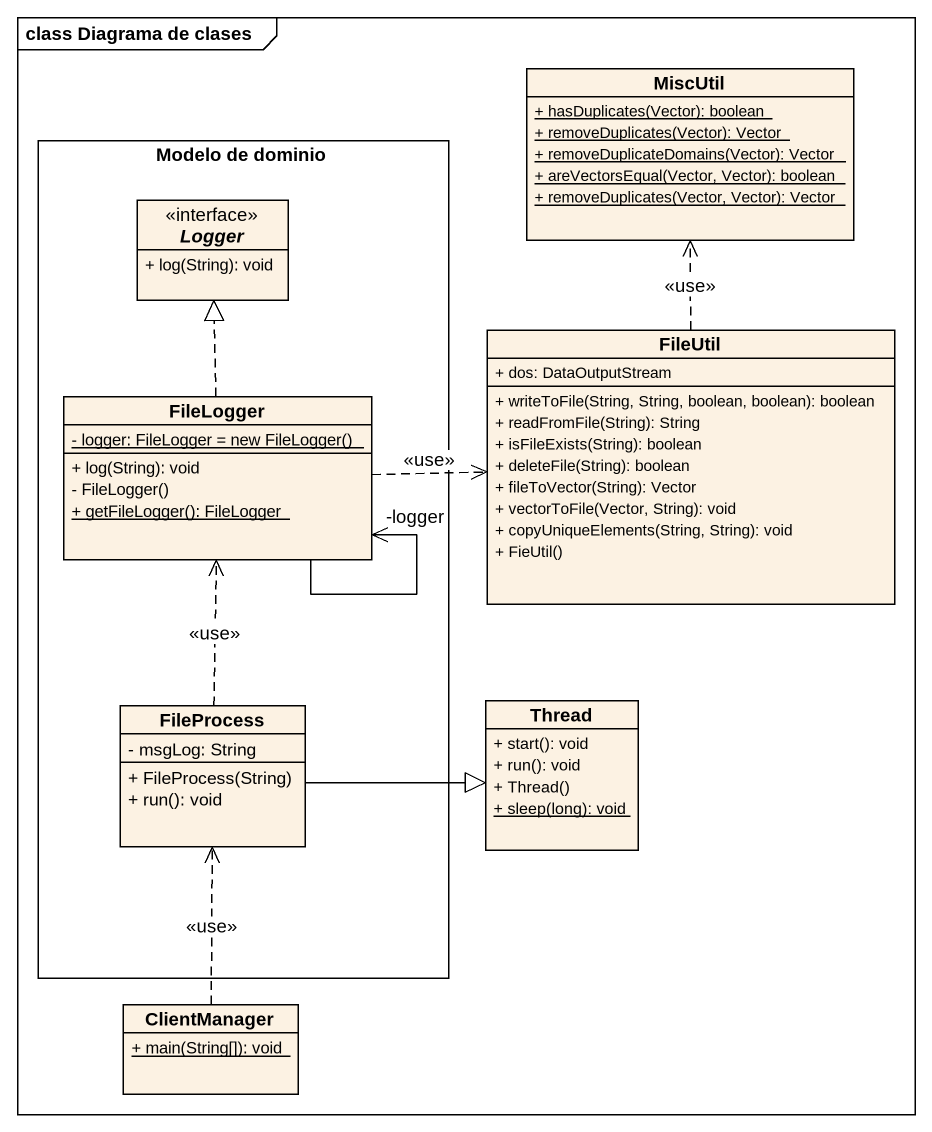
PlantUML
@startuml
mainframe class Diagrama de clases
hide circle
hide empty members
skinparam classAttributeIconSize 0
class MiscUtil {
  {static} + hasDuplicates(Vector): boolean
  {static} + removeDuplicates(Vector): Vector
  {static} + removeDuplicateDomains(Vector): Vector
  {static} + areVectorsEqual(Vector, Vector): boolean
  {static} + removeDuplicates(Vector, Vector): Vector
}
rectangle "Modelo de dominio" as Modelo_de_dominio {
  interface Logger {
    + log(String): void
  }
  class FileLogger {
    {static} {field} - logger: FileLogger = new FileLogger()
    + log(String): void
    - FileLogger()
    {static} + getFileLogger(): FileLogger
  }
  class FileProcess {
    - msgLog: String
    + FileProcess(String)
    + run(): void
  }
}
class FileUtil {
  + dos: DataOutputStream
  + writeToFile(String, String, boolean, boolean): boolean
  + readFromFile(String): String
  + isFileExists(String): boolean
  + deleteFile(String): boolean
  + fileToVector(String): Vector
  + vectorToFile(Vector, String): void
  + copyUniqueElements(String, String): void
  + FieUtil()
}
class Thread {
  + start(): void
  + run(): void
  + Thread()
  {static} + sleep(long): void
}
class ClientManager {
  {static} + main(String[]): void
}
FileUtil .up.> MiscUtil : <<use>>
FileLogger .up.|> Logger
FileLogger .right.> FileUtil : <<use>>
FileLogger --> "-logger" FileLogger
FileProcess .up.> FileLogger : <<use>>
FileProcess -right-|> Thread
ClientManager .up.> FileProcess : <<use>>
@enduml
